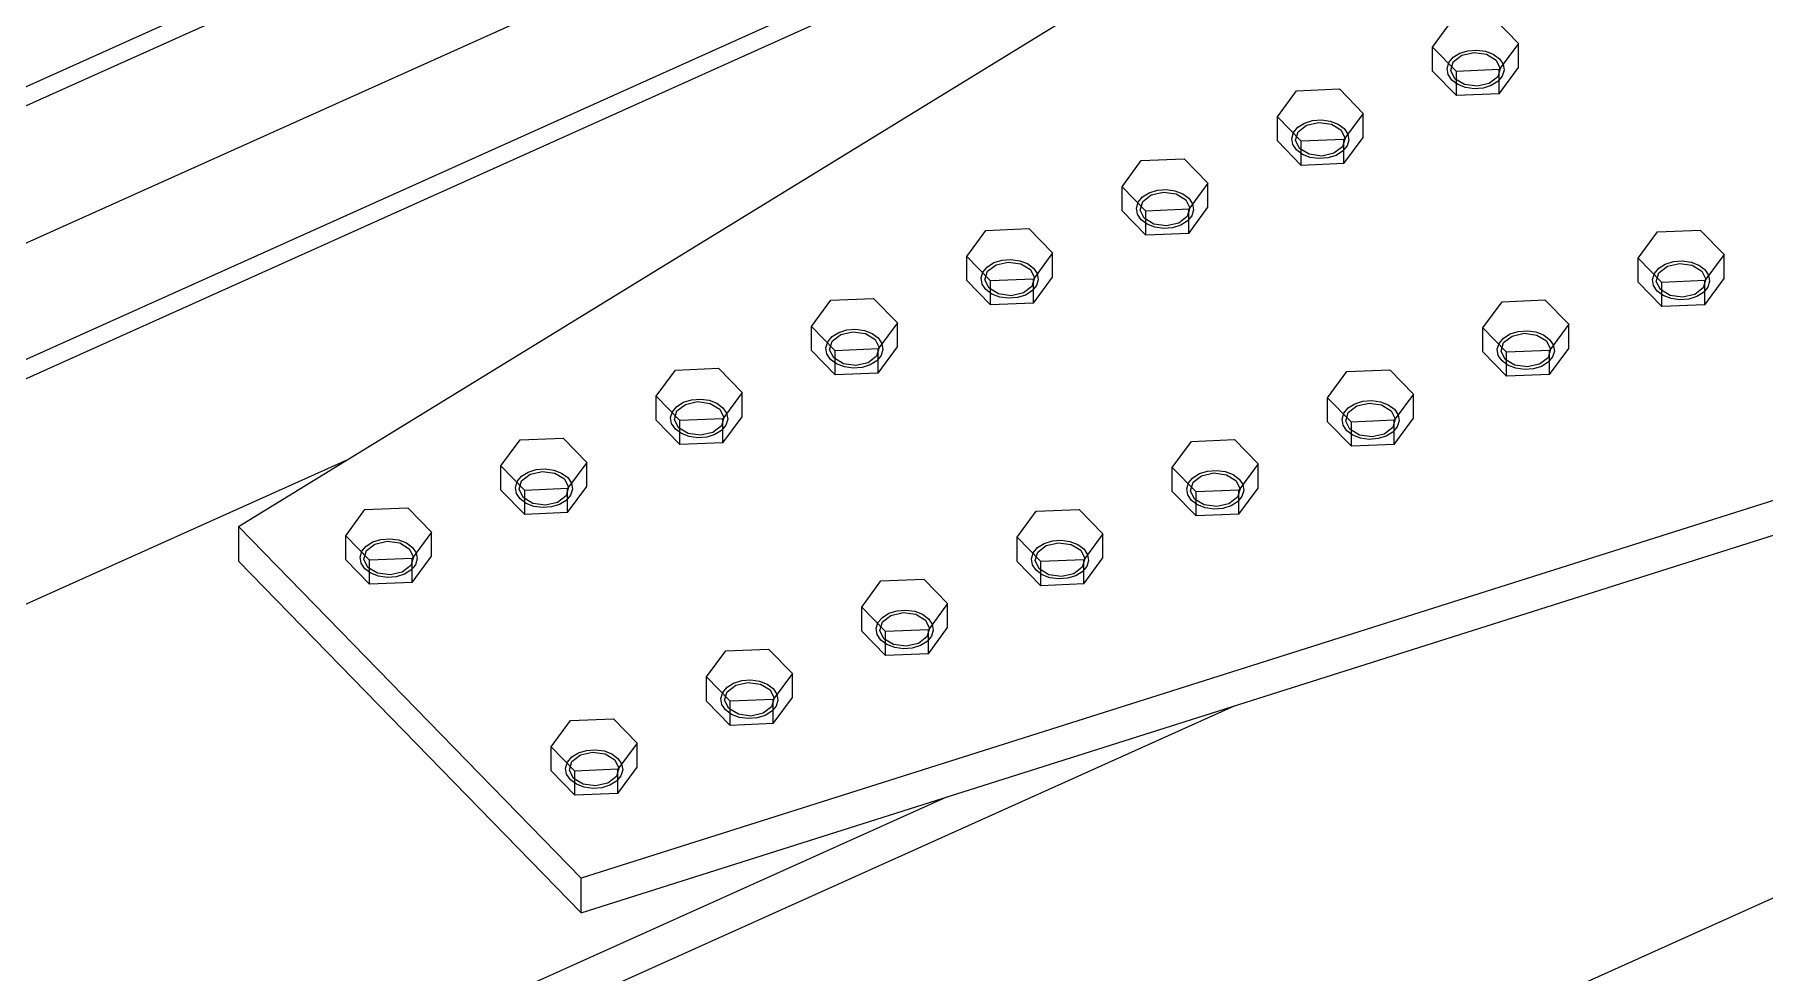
# Model space of a CAD drawing. Header units: millimetres. Extents: x 15962 to 71432, y 9666 to 72266.
# Drawn here: x 45428 to 46124, y 34149 to 34526 of the extents above; entities that cross this region are included whole.
import ezdxf

# ---------------------------------------------------------------- set-up
doc = ezdxf.new("R2010")
doc.units = ezdxf.units.MM
doc.header["$LTSCALE"] = 2

msp = doc.modelspace()

# ---------------------------------------------------------------- linework, layer by layer
at = {"color": 2, "linetype": 'Continuous'}
for p, q in [((44806.9341, 34228.104), (46178.4464, 34844.3085)), ((44806.9341, 34220.3936), (46178.4464, 34836.5981)), ((44775.1977, 34150.8702), (46092.2778, 34742.6189)), ((45509.8649, 34328.4198), (46178.4464, 34738.5952)), ((44806.9341, 34118.3228), (46121.3965, 34708.8954)), ((44806.9341, 34110.6124), (46106.7203, 34694.5912)), ((46586.195, 34483.9512), (45647.8491, 34186.9092)), ((45647.8491, 34172.9571), (46586.195, 34469.9991)), ((45020.3585, 34115.7021), (45553.7822, 34355.3632)), ((45647.8491, 34186.9092), (45509.8649, 34328.4198)), ((45509.8649, 34328.4198), (45509.8649, 34314.4677)), ((45509.8649, 34314.4677), (45647.8491, 34172.9571)), ((45427.6832, 34039.0812), (45911.227, 34256.3318)), ((45185.9396, 33945.8894), (45795.0447, 34219.5532)), ((46215.2324, 34218.0801), (45427.6832, 33864.2434)), ((45647.8491, 34172.9571), (45647.8491, 34186.9092))]:
    msp.add_line(p, q, dxfattribs=at)
at = {"color": 7, "linetype": 'Continuous'}
for p, q in [((45990.7675, 34521.3388), (45998.4959, 34531.8607)), ((46015.7841, 34532.5785), (46025.3439, 34522.7743)), ((46025.3439, 34522.7743), (46017.6156, 34512.2524)), ((46025.3439, 34513.0813), (46025.3439, 34522.7743)), ((45990.7675, 34511.6457), (45990.7675, 34521.3388)), ((46000.3274, 34511.5347), (45990.7675, 34521.3388)), ((45997.284, 34515.0973), (45999.0557, 34517.223)), ((45999.0557, 34517.223), (46001.7085, 34518.873)), ((45999.1064, 34515.3923), (46002.5364, 34518.0239)), ((46001.7085, 34518.873), (46004.9825, 34519.8858)), ((46002.5364, 34518.0239), (46007.4453, 34519.1389)), ((46004.9825, 34519.8858), (46008.5574, 34520.1623)), ((46007.4453, 34519.1389), (46012.5177, 34518.4383)), ((46008.5574, 34520.1623), (46012.0831, 34519.6754)), ((46012.0831, 34519.6754), (46015.2147, 34518.4727)), ((46012.5177, 34518.4383), (46016.3946, 34516.1101)), ((46015.2147, 34518.4727), (46017.6454, 34516.672)), ((46016.3946, 34516.1101), (46018.0371, 34512.7779)), ((46017.6454, 34516.672), (46019.1375, 34514.4496)), ((46000.3274, 34501.8416), (45990.7675, 34511.6457)), ((45996.5667, 34512.704), (45997.284, 34515.0973)), ((45996.974, 34510.2774), (45996.5667, 34512.704)), ((45998.4661, 34508.055), (45996.974, 34510.2774)), ((45998.0744, 34511.9491), (45999.1064, 34515.3923)), ((45999.7169, 34508.617), (45998.0744, 34511.9491)), ((46003.5938, 34506.2887), (45999.7169, 34508.617)), ((46017.6156, 34512.2524), (46000.3274, 34511.5347)), ((46000.3274, 34501.8416), (46000.3274, 34511.5347)), ((46017.0051, 34509.3347), (46013.5751, 34506.7031)), ((46018.0371, 34512.7779), (46017.0051, 34509.3347)), ((46018.8275, 34509.6297), (46017.0557, 34507.504)), ((46017.6156, 34502.5594), (46025.3439, 34513.0813)), ((46017.6156, 34502.5594), (46017.6156, 34512.2524)), ((46019.5448, 34512.023), (46018.8275, 34509.6297)), ((46019.1375, 34514.4496), (46019.5448, 34512.023)), ((45928.2261, 34493.2397), (45935.9545, 34503.7616)), ((45935.9545, 34503.7616), (45953.2427, 34504.4793)), ((45953.2427, 34504.4793), (45962.8025, 34494.6752)), ((46000.8968, 34506.2543), (45998.4661, 34508.055)), ((46017.6156, 34502.5594), (46000.3274, 34501.8416)), ((46004.0284, 34505.0516), (46000.8968, 34506.2543)), ((46008.6662, 34505.5882), (46003.5938, 34506.2887)), ((46007.5541, 34504.5647), (46004.0284, 34505.0516)), ((46011.129, 34504.8412), (46007.5541, 34504.5647)), ((46013.5751, 34506.7031), (46008.6662, 34505.5882)), ((46014.403, 34505.854), (46011.129, 34504.8412)), ((46017.0557, 34507.504), (46014.403, 34505.854)), ((45962.8025, 34494.6752), (45955.0741, 34484.1533)), ((45962.8025, 34484.9821), (45962.8025, 34494.6752)), ((45928.2261, 34483.5466), (45928.2261, 34493.2397)), ((45937.7859, 34483.4355), (45928.2261, 34493.2397)), ((45934.7426, 34486.9982), (45936.5143, 34489.1238)), ((45936.5143, 34489.1238), (45939.167, 34490.7739)), ((45936.565, 34487.2932), (45939.9949, 34489.9248)), ((45939.167, 34490.7739), (45942.4411, 34491.7867)), ((45939.9949, 34489.9248), (45944.9038, 34491.0397)), ((45942.4411, 34491.7867), (45946.0159, 34492.0631)), ((45944.9038, 34491.0397), (45949.9763, 34490.3392)), ((45946.0159, 34492.0631), (45949.5417, 34491.5762)), ((45949.5417, 34491.5762), (45952.6732, 34490.3736)), ((45949.9763, 34490.3392), (45953.8532, 34488.0109)), ((45952.6732, 34490.3736), (45955.104, 34488.5729)), ((45953.8532, 34488.0109), (45955.4956, 34484.6788)), ((45955.104, 34488.5729), (45956.596, 34486.3505)), ((45937.7859, 34473.7425), (45928.2261, 34483.5466)), ((45934.0252, 34484.6049), (45934.7426, 34486.9982)), ((45934.4325, 34482.1782), (45934.0252, 34484.6049)), ((45935.9246, 34479.9558), (45934.4325, 34482.1782)), ((45935.533, 34483.85), (45936.565, 34487.2932)), ((45937.1754, 34480.5178), (45935.533, 34483.85)), ((45955.0741, 34484.1533), (45937.7859, 34483.4355)), ((45937.7859, 34473.7425), (45937.7859, 34483.4355)), ((45954.4636, 34481.2356), (45951.0337, 34478.6039)), ((45955.4956, 34484.6788), (45954.4636, 34481.2356)), ((45956.286, 34481.5306), (45954.5143, 34479.4049)), ((45955.0741, 34474.4602), (45962.8025, 34484.9821)), ((45955.0741, 34474.4602), (45955.0741, 34484.1533)), ((45957.0034, 34483.9239), (45956.286, 34481.5306)), ((45956.596, 34486.3505), (45957.0034, 34483.9239)), ((45865.6847, 34465.1405), (45873.413, 34475.6624)), ((45873.413, 34475.6624), (45890.7012, 34476.3802)), ((45890.7012, 34476.3802), (45900.2611, 34466.576)), ((45938.3554, 34478.1552), (45935.9246, 34479.9558)), ((45941.0523, 34478.1895), (45937.1754, 34480.5178)), ((45955.0741, 34474.4602), (45937.7859, 34473.7425)), ((45941.4869, 34476.9525), (45938.3554, 34478.1552)), ((45946.1248, 34477.489), (45941.0523, 34478.1895)), ((45945.0127, 34476.4656), (45941.4869, 34476.9525)), ((45948.5875, 34476.7421), (45945.0127, 34476.4656)), ((45951.0337, 34478.6039), (45946.1248, 34477.489)), ((45951.8616, 34477.7549), (45948.5875, 34476.7421)), ((45954.5143, 34479.4049), (45951.8616, 34477.7549)), ((45865.6847, 34455.4475), (45865.6847, 34465.1405)), ((45875.2445, 34455.3364), (45865.6847, 34465.1405)), ((45872.2011, 34458.899), (45873.9729, 34461.0247)), ((45873.9729, 34461.0247), (45876.6256, 34462.6747)), ((45874.0235, 34459.194), (45877.4535, 34461.8256)), ((45876.6256, 34462.6747), (45879.8996, 34463.6875)), ((45877.4535, 34461.8256), (45882.3624, 34462.9406)), ((45879.8996, 34463.6875), (45883.4745, 34463.964)), ((45882.3624, 34462.9406), (45887.4348, 34462.24)), ((45883.4745, 34463.964), (45887.0002, 34463.4771)), ((45887.0002, 34463.4771), (45890.1318, 34462.2744)), ((45887.4348, 34462.24), (45891.3117, 34459.9118)), ((45890.1318, 34462.2744), (45892.5625, 34460.4738)), ((45891.3117, 34459.9118), (45892.9542, 34456.5796)), ((45900.2611, 34466.576), (45892.5327, 34456.0541)), ((45892.5625, 34460.4738), (45894.0546, 34458.2513)), ((45900.2611, 34456.883), (45900.2611, 34466.576)), ((45875.2445, 34445.6433), (45865.6847, 34455.4475)), ((45871.4838, 34456.5057), (45872.2011, 34458.899)), ((45871.8911, 34454.0791), (45871.4838, 34456.5057)), ((45873.3832, 34451.8567), (45871.8911, 34454.0791)), ((45872.9915, 34455.7508), (45874.0235, 34459.194)), ((45874.634, 34452.4187), (45872.9915, 34455.7508)), ((45892.5327, 34456.0541), (45875.2445, 34455.3364)), ((45875.2445, 34445.6433), (45875.2445, 34455.3364)), ((45891.9222, 34453.1364), (45888.4922, 34450.5048)), ((45892.9542, 34456.5796), (45891.9222, 34453.1364)), ((45893.7446, 34453.4314), (45891.9729, 34451.3057)), ((45892.5327, 34446.3611), (45900.2611, 34456.883)), ((45892.5327, 34446.3611), (45892.5327, 34456.0541)), ((45894.4619, 34455.8247), (45893.7446, 34453.4314)), ((45894.0546, 34458.2513), (45894.4619, 34455.8247)), ((45803.1432, 34437.0414), (45810.8716, 34447.5633)), ((45810.8716, 34447.5633), (45828.1598, 34448.281)), ((45828.1598, 34448.281), (45837.7196, 34438.4769)), ((45875.8139, 34450.056), (45873.3832, 34451.8567)), ((45878.5109, 34450.0904), (45874.634, 34452.4187)), ((45892.5327, 34446.3611), (45875.2445, 34445.6433)), ((45878.9455, 34448.8534), (45875.8139, 34450.056)), ((45883.5833, 34449.3899), (45878.5109, 34450.0904)), ((45882.4712, 34448.3664), (45878.9455, 34448.8534)), ((45886.0461, 34448.6429), (45882.4712, 34448.3664)), ((45888.4922, 34450.5048), (45883.5833, 34449.3899)), ((45889.3201, 34449.6557), (45886.0461, 34448.6429)), ((45891.9729, 34451.3057), (45889.3201, 34449.6557)), ((46073.5581, 34436.4325), (46081.2865, 34446.9544)), ((46081.2865, 34446.9544), (46098.5747, 34447.6721)), ((46098.5747, 34447.6721), (46108.1345, 34437.868)), ((45803.1432, 34427.3483), (45803.1432, 34437.0414)), ((45812.703, 34427.2372), (45803.1432, 34437.0414)), ((45809.6597, 34430.7999), (45811.4314, 34432.9256)), ((45811.4314, 34432.9256), (45814.0841, 34434.5756)), ((45811.4821, 34431.0949), (45814.9121, 34433.7265)), ((45814.0841, 34434.5756), (45817.3582, 34435.5884)), ((45814.9121, 34433.7265), (45819.8209, 34434.8414)), ((45817.3582, 34435.5884), (45820.933, 34435.8649)), ((45819.8209, 34434.8414), (45824.8934, 34434.1409)), ((45820.933, 34435.8649), (45824.4588, 34435.3779)), ((45824.4588, 34435.3779), (45827.5903, 34434.1753)), ((45824.8934, 34434.1409), (45828.7703, 34431.8126)), ((45827.5903, 34434.1753), (45830.0211, 34432.3746)), ((45837.7196, 34438.4769), (45829.9912, 34427.955)), ((45830.0211, 34432.3746), (45831.5132, 34430.1522)), ((45837.7196, 34428.7838), (45837.7196, 34438.4769)), ((46073.5581, 34426.7394), (46073.5581, 34436.4325)), ((46083.1179, 34426.6283), (46073.5581, 34436.4325)), ((46080.0745, 34430.1909), (46081.8463, 34432.3166)), ((46081.8463, 34432.3166), (46084.499, 34433.9666)), ((46081.8969, 34430.4859), (46085.3269, 34433.1176)), ((46084.499, 34433.9666), (46087.773, 34434.9795)), ((46085.3269, 34433.1176), (46090.2358, 34434.2325)), ((46087.773, 34434.9795), (46091.3479, 34435.2559)), ((46090.2358, 34434.2325), (46095.3083, 34433.532)), ((46091.3479, 34435.2559), (46094.8737, 34434.769)), ((46094.8737, 34434.769), (46098.0052, 34433.5664)), ((46095.3083, 34433.532), (46099.1851, 34431.2037)), ((46098.0052, 34433.5664), (46100.436, 34431.7657)), ((46108.1345, 34437.868), (46100.4061, 34427.3461)), ((46108.1345, 34428.1749), (46108.1345, 34437.868)), ((45812.703, 34417.5442), (45803.1432, 34427.3483)), ((45808.9424, 34428.4066), (45809.6597, 34430.7999)), ((45809.3497, 34425.98), (45808.9424, 34428.4066)), ((45810.8417, 34423.7575), (45809.3497, 34425.98)), ((45810.4501, 34427.6517), (45811.4821, 34431.0949)), ((45812.0926, 34424.3195), (45810.4501, 34427.6517)), ((45829.9912, 34427.955), (45812.703, 34427.2372)), ((45812.703, 34417.5442), (45812.703, 34427.2372)), ((45829.3808, 34425.0373), (45825.9508, 34422.4057)), ((45828.7703, 34431.8126), (45830.4128, 34428.4805)), ((45830.4128, 34428.4805), (45829.3808, 34425.0373)), ((45831.2032, 34425.3323), (45829.4314, 34423.2066)), ((45829.9912, 34418.2619), (45837.7196, 34428.7838)), ((45829.9912, 34418.2619), (45829.9912, 34427.955)), ((45831.9205, 34427.7256), (45831.2032, 34425.3323)), ((45831.5132, 34430.1522), (45831.9205, 34427.7256)), ((46083.1179, 34416.9353), (46073.5581, 34426.7394)), ((46079.3572, 34427.7977), (46080.0745, 34430.1909)), ((46079.7645, 34425.371), (46079.3572, 34427.7977)), ((46081.2566, 34423.1486), (46079.7645, 34425.371)), ((46080.8649, 34427.0428), (46081.8969, 34430.4859)), ((46082.5074, 34423.7106), (46080.8649, 34427.0428)), ((46100.4061, 34427.3461), (46083.1179, 34426.6283)), ((46083.1179, 34416.9353), (46083.1179, 34426.6283)), ((46099.1851, 34431.2037), (46100.8276, 34427.8716)), ((46100.8276, 34427.8716), (46099.7956, 34424.4284)), ((46100.4061, 34417.653), (46108.1345, 34428.1749)), ((46100.4061, 34417.653), (46100.4061, 34427.3461)), ((46100.436, 34431.7657), (46101.928, 34429.5433)), ((46102.3353, 34427.1167), (46101.618, 34424.7234)), ((46101.928, 34429.5433), (46102.3353, 34427.1167)), ((45740.6018, 34408.9422), (45748.3302, 34419.4641)), ((45748.3302, 34419.4641), (45765.6184, 34420.1819)), ((45765.6184, 34420.1819), (45775.1782, 34410.3778)), ((45813.2725, 34421.9569), (45810.8417, 34423.7575)), ((45815.9694, 34421.9913), (45812.0926, 34424.3195)), ((45829.9912, 34418.2619), (45812.703, 34417.5442)), ((45816.404, 34420.7542), (45813.2725, 34421.9569)), ((45821.0419, 34421.2907), (45815.9694, 34421.9913)), ((45819.9298, 34420.2673), (45816.404, 34420.7542)), ((45823.5047, 34420.5438), (45819.9298, 34420.2673)), ((45825.9508, 34422.4057), (45821.0419, 34421.2907)), ((45826.7787, 34421.5566), (45823.5047, 34420.5438)), ((45829.4314, 34423.2066), (45826.7787, 34421.5566)), ((46011.0166, 34408.3333), (46018.745, 34418.8552)), ((46018.745, 34418.8552), (46036.0332, 34419.573)), ((46036.0332, 34419.573), (46045.593, 34409.7688)), ((46083.6874, 34421.348), (46081.2566, 34423.1486)), ((46086.3843, 34421.3823), (46082.5074, 34423.7106)), ((46086.8189, 34420.1453), (46083.6874, 34421.348)), ((46091.4568, 34420.6818), (46086.3843, 34421.3823)), ((46090.3447, 34419.6584), (46086.8189, 34420.1453)), ((46093.9195, 34419.9349), (46090.3447, 34419.6584)), ((46096.3656, 34421.7967), (46091.4568, 34420.6818)), ((46097.1936, 34420.9477), (46093.9195, 34419.9349)), ((46099.7956, 34424.4284), (46096.3656, 34421.7967)), ((46099.8463, 34422.5977), (46097.1936, 34420.9477)), ((46101.618, 34424.7234), (46099.8463, 34422.5977)), ((46100.4061, 34417.653), (46083.1179, 34416.9353)), ((45740.6018, 34399.2492), (45740.6018, 34408.9422)), ((45750.1616, 34399.1381), (45740.6018, 34408.9422)), ((45747.1183, 34402.7007), (45748.89, 34404.8264)), ((45748.89, 34404.8264), (45751.5427, 34406.4764)), ((45748.9406, 34402.9957), (45752.3706, 34405.6274)), ((45751.5427, 34406.4764), (45754.8167, 34407.4892)), ((45752.3706, 34405.6274), (45757.2795, 34406.7423)), ((45754.8167, 34407.4892), (45758.3916, 34407.7657)), ((45757.2795, 34406.7423), (45762.352, 34406.0418)), ((45758.3916, 34407.7657), (45761.9174, 34407.2788)), ((45761.9174, 34407.2788), (45765.0489, 34406.0761)), ((45762.352, 34406.0418), (45766.2288, 34403.7135)), ((45765.0489, 34406.0761), (45767.4797, 34404.2755)), ((45775.1782, 34410.3778), (45767.4498, 34399.8559)), ((45767.4797, 34404.2755), (45768.9717, 34402.0531)), ((45775.1782, 34400.6847), (45775.1782, 34410.3778)), ((46011.0166, 34398.6403), (46011.0166, 34408.3333)), ((46020.5765, 34398.5292), (46011.0166, 34408.3333)), ((46017.5331, 34402.0918), (46019.3048, 34404.2175)), ((46019.3048, 34404.2175), (46021.9576, 34405.8675)), ((46019.3555, 34402.3868), (46022.7855, 34405.0184)), ((46021.9576, 34405.8675), (46025.2316, 34406.8803)), ((46022.7855, 34405.0184), (46027.6944, 34406.1334)), ((46025.2316, 34406.8803), (46028.8065, 34407.1568)), ((46027.6944, 34406.1334), (46032.7668, 34405.4328)), ((46028.8065, 34407.1568), (46032.3322, 34406.6699)), ((46032.3322, 34406.6699), (46035.4638, 34405.4672)), ((46032.7668, 34405.4328), (46036.6437, 34403.1046)), ((46035.4638, 34405.4672), (46037.8945, 34403.6665)), ((46045.593, 34409.7688), (46037.8647, 34399.2469)), ((46045.593, 34400.0758), (46045.593, 34409.7688)), ((45750.1616, 34389.445), (45740.6018, 34399.2492)), ((45746.4009, 34400.3074), (45747.1183, 34402.7007)), ((45746.8082, 34397.8808), (45746.4009, 34400.3074)), ((45748.3003, 34395.6584), (45746.8082, 34397.8808)), ((45747.9086, 34399.5525), (45748.9406, 34402.9957)), ((45749.5511, 34396.2204), (45747.9086, 34399.5525)), ((45767.4498, 34399.8559), (45750.1616, 34399.1381)), ((45750.1616, 34389.445), (45750.1616, 34399.1381)), ((45766.2288, 34403.7135), (45767.8713, 34400.3813)), ((45767.8713, 34400.3813), (45766.8393, 34396.9381)), ((45768.6617, 34397.2332), (45766.89, 34395.1075)), ((45767.4498, 34390.1628), (45775.1782, 34400.6847)), ((45767.4498, 34390.1628), (45767.4498, 34399.8559)), ((45769.379, 34399.6264), (45768.6617, 34397.2332)), ((45768.9717, 34402.0531), (45769.379, 34399.6264)), ((46020.5765, 34388.8361), (46011.0166, 34398.6403)), ((46016.8158, 34399.6985), (46017.5331, 34402.0918)), ((46017.2231, 34397.2719), (46016.8158, 34399.6985)), ((46018.7152, 34395.0495), (46017.2231, 34397.2719)), ((46018.3235, 34398.9436), (46019.3555, 34402.3868)), ((46019.966, 34395.6115), (46018.3235, 34398.9436)), ((46037.8647, 34399.2469), (46020.5765, 34398.5292)), ((46020.5765, 34388.8361), (46020.5765, 34398.5292)), ((46036.6437, 34403.1046), (46038.2862, 34399.7724)), ((46038.2862, 34399.7724), (46037.2542, 34396.3292)), ((46037.8647, 34389.5539), (46045.593, 34400.0758)), ((46037.8647, 34389.5539), (46037.8647, 34399.2469)), ((46037.8945, 34403.6665), (46039.3866, 34401.4441)), ((46039.7939, 34399.0175), (46039.0766, 34396.6242)), ((46039.3866, 34401.4441), (46039.7939, 34399.0175)), ((45678.0603, 34380.8431), (45685.7887, 34391.365)), ((45685.7887, 34391.365), (45703.0769, 34392.0828)), ((45703.0769, 34392.0828), (45712.6367, 34382.2786)), ((45750.7311, 34393.8577), (45748.3003, 34395.6584)), ((45753.428, 34393.8921), (45749.5511, 34396.2204)), ((45753.8626, 34392.6551), (45750.7311, 34393.8577)), ((45758.5005, 34393.1916), (45753.428, 34393.8921)), ((45757.3884, 34392.1682), (45753.8626, 34392.6551)), ((45760.9632, 34392.4446), (45757.3884, 34392.1682)), ((45763.4094, 34394.3065), (45758.5005, 34393.1916)), ((45764.2373, 34393.4575), (45760.9632, 34392.4446)), ((45766.8393, 34396.9381), (45763.4094, 34394.3065)), ((45766.89, 34395.1075), (45764.2373, 34393.4575)), ((45948.4752, 34380.2342), (45956.2036, 34390.7561)), ((45956.2036, 34390.7561), (45973.4918, 34391.4738)), ((45973.4918, 34391.4738), (45983.0516, 34381.6697)), ((46021.1459, 34393.2488), (46018.7152, 34395.0495)), ((46023.8429, 34393.2832), (46019.966, 34395.6115)), ((46024.2775, 34392.0462), (46021.1459, 34393.2488)), ((46028.9153, 34392.5827), (46023.8429, 34393.2832)), ((46027.8032, 34391.5592), (46024.2775, 34392.0462)), ((46031.3781, 34391.8357), (46027.8032, 34391.5592)), ((46033.8242, 34393.6976), (46028.9153, 34392.5827)), ((46034.6521, 34392.8485), (46031.3781, 34391.8357)), ((46037.2542, 34396.3292), (46033.8242, 34393.6976)), ((46037.3048, 34394.4985), (46034.6521, 34392.8485)), ((46039.0766, 34396.6242), (46037.3048, 34394.4985)), ((45767.4498, 34390.1628), (45750.1616, 34389.445)), ((46037.8647, 34389.5539), (46020.5765, 34388.8361)), ((45678.0603, 34371.15), (45678.0603, 34380.8431)), ((45687.6202, 34371.039), (45678.0603, 34380.8431)), ((45684.5768, 34374.6016), (45686.3486, 34376.7273)), ((45686.3486, 34376.7273), (45689.0013, 34378.3773)), ((45686.3992, 34374.8966), (45689.8292, 34377.5282)), ((45689.0013, 34378.3773), (45692.2753, 34379.3901)), ((45689.8292, 34377.5282), (45694.7381, 34378.6431)), ((45692.2753, 34379.3901), (45695.8502, 34379.6666)), ((45694.7381, 34378.6431), (45699.8105, 34377.9426)), ((45695.8502, 34379.6666), (45699.3759, 34379.1797)), ((45699.3759, 34379.1797), (45702.5075, 34377.977)), ((45699.8105, 34377.9426), (45703.6874, 34375.6144)), ((45702.5075, 34377.977), (45704.9382, 34376.1763)), ((45712.6367, 34382.2786), (45704.9084, 34371.7567)), ((45712.6367, 34372.5856), (45712.6367, 34382.2786)), ((45948.4752, 34370.5411), (45948.4752, 34380.2342)), ((45958.035, 34370.43), (45948.4752, 34380.2342)), ((45956.7634, 34376.1184), (45959.4161, 34377.7684)), ((45956.8141, 34374.2877), (45960.244, 34376.9193)), ((45959.4161, 34377.7684), (45962.6902, 34378.7812)), ((45960.244, 34376.9193), (45965.1529, 34378.0342)), ((45962.6902, 34378.7812), (45966.265, 34379.0577)), ((45965.1529, 34378.0342), (45970.2254, 34377.3337)), ((45966.265, 34379.0577), (45969.7908, 34378.5707)), ((45969.7908, 34378.5707), (45972.9223, 34377.3681)), ((45970.2254, 34377.3337), (45974.1023, 34375.0054)), ((45972.9223, 34377.3681), (45975.3531, 34375.5674)), ((45983.0516, 34381.6697), (45975.3232, 34371.1478)), ((45983.0516, 34371.9766), (45983.0516, 34381.6697)), ((45687.6202, 34361.3459), (45678.0603, 34371.15)), ((45683.8595, 34372.2083), (45684.5768, 34374.6016)), ((45684.2668, 34369.7817), (45683.8595, 34372.2083)), ((45685.7589, 34367.5593), (45684.2668, 34369.7817)), ((45685.3672, 34371.4534), (45686.3992, 34374.8966)), ((45687.0097, 34368.1212), (45685.3672, 34371.4534)), ((45704.9084, 34371.7567), (45687.6202, 34371.039)), ((45687.6202, 34361.3459), (45687.6202, 34371.039)), ((45703.6874, 34375.6144), (45705.3299, 34372.2822)), ((45705.3299, 34372.2822), (45704.2979, 34368.839)), ((45704.9084, 34362.0637), (45712.6367, 34372.5856)), ((45704.9084, 34362.0637), (45704.9084, 34371.7567)), ((45704.9382, 34376.1763), (45706.4303, 34373.9539)), ((45706.8376, 34371.5273), (45706.1203, 34369.134)), ((45706.4303, 34373.9539), (45706.8376, 34371.5273)), ((45958.035, 34360.737), (45948.4752, 34370.5411)), ((45954.2743, 34371.5994), (45954.9917, 34373.9927)), ((45954.6817, 34369.1728), (45954.2743, 34371.5994)), ((45954.9917, 34373.9927), (45956.7634, 34376.1184)), ((45955.7821, 34370.8445), (45956.8141, 34374.2877)), ((45957.4245, 34367.5123), (45955.7821, 34370.8445)), ((45975.3232, 34371.1478), (45958.035, 34370.43)), ((45958.035, 34360.737), (45958.035, 34370.43)), ((45974.1023, 34375.0054), (45975.7447, 34371.6733)), ((45975.7447, 34371.6733), (45974.7127, 34368.2301)), ((45975.3232, 34361.4547), (45983.0516, 34371.9766)), ((45975.3232, 34361.4547), (45975.3232, 34371.1478)), ((45975.3531, 34375.5674), (45976.8452, 34373.345)), ((45977.2525, 34370.9184), (45976.5351, 34368.5251)), ((45976.8452, 34373.345), (45977.2525, 34370.9184)), ((45615.5189, 34352.744), (45623.2473, 34363.2659)), ((45623.2473, 34363.2659), (45640.5355, 34363.9836)), ((45640.5355, 34363.9836), (45650.0953, 34354.1795)), ((45688.1896, 34365.7586), (45685.7589, 34367.5593)), ((45690.8866, 34365.793), (45687.0097, 34368.1212)), ((45691.3212, 34364.5559), (45688.1896, 34365.7586)), ((45695.959, 34365.0925), (45690.8866, 34365.793)), ((45694.8469, 34364.069), (45691.3212, 34364.5559)), ((45698.4218, 34364.3455), (45694.8469, 34364.069)), ((45700.8679, 34366.2074), (45695.959, 34365.0925)), ((45701.6958, 34365.3583), (45698.4218, 34364.3455)), ((45704.2979, 34368.839), (45700.8679, 34366.2074)), ((45704.3485, 34367.0083), (45701.6958, 34365.3583)), ((45706.1203, 34369.134), (45704.3485, 34367.0083)), ((45885.9338, 34352.135), (45893.6621, 34362.6569)), ((45893.6621, 34362.6569), (45910.9503, 34363.3747)), ((45910.9503, 34363.3747), (45920.5102, 34353.5705)), ((45956.1737, 34366.9503), (45954.6817, 34369.1728)), ((45958.6045, 34365.1497), (45956.1737, 34366.9503)), ((45961.3014, 34365.1841), (45957.4245, 34367.5123)), ((45961.736, 34363.947), (45958.6045, 34365.1497)), ((45966.3739, 34364.4835), (45961.3014, 34365.1841)), ((45965.2618, 34363.4601), (45961.736, 34363.947)), ((45968.8366, 34363.7366), (45965.2618, 34363.4601)), ((45971.2828, 34365.5984), (45966.3739, 34364.4835)), ((45972.1107, 34364.7494), (45968.8366, 34363.7366)), ((45974.7127, 34368.2301), (45971.2828, 34365.5984)), ((45974.7634, 34366.3994), (45972.1107, 34364.7494)), ((45976.5351, 34368.5251), (45974.7634, 34366.3994)), ((45704.9084, 34362.0637), (45687.6202, 34361.3459)), ((45975.3232, 34361.4547), (45958.035, 34360.737)), ((45615.5189, 34343.0509), (45615.5189, 34352.744)), ((45625.0787, 34342.9398), (45615.5189, 34352.744)), ((45622.0354, 34346.5025), (45623.8071, 34348.6281)), ((45623.8071, 34348.6281), (45626.4598, 34350.2781)), ((45623.8578, 34346.7975), (45627.2877, 34349.4291)), ((45626.4598, 34350.2781), (45629.7339, 34351.291)), ((45627.2877, 34349.4291), (45632.1966, 34350.544)), ((45629.7339, 34351.291), (45633.3087, 34351.5674)), ((45632.1966, 34350.544), (45637.2691, 34349.8435)), ((45633.3087, 34351.5674), (45636.8345, 34351.0805)), ((45636.8345, 34351.0805), (45639.966, 34349.8779)), ((45637.2691, 34349.8435), (45641.146, 34347.5152)), ((45639.966, 34349.8779), (45642.3968, 34348.0772)), ((45650.0953, 34354.1795), (45642.3669, 34343.6576)), ((45650.0953, 34344.4864), (45650.0953, 34354.1795)), ((45885.9338, 34342.442), (45885.9338, 34352.135)), ((45895.4936, 34342.3309), (45885.9338, 34352.135)), ((45894.222, 34348.0192), (45896.8747, 34349.6692)), ((45894.2726, 34346.1885), (45897.7026, 34348.8202)), ((45896.8747, 34349.6692), (45900.1487, 34350.682)), ((45897.7026, 34348.8202), (45902.6115, 34349.9351)), ((45900.1487, 34350.682), (45903.7236, 34350.9585)), ((45902.6115, 34349.9351), (45907.6839, 34349.2346)), ((45903.7236, 34350.9585), (45907.2493, 34350.4716)), ((45907.2493, 34350.4716), (45910.3809, 34349.2689)), ((45907.6839, 34349.2346), (45911.5608, 34346.9063)), ((45910.3809, 34349.2689), (45912.8116, 34347.4683)), ((45920.5102, 34353.5705), (45912.7818, 34343.0486)), ((45920.5102, 34343.8775), (45920.5102, 34353.5705)), ((45625.0787, 34333.2468), (45615.5189, 34343.0509)), ((45621.318, 34344.1092), (45622.0354, 34346.5025)), ((45621.7254, 34341.6825), (45621.318, 34344.1092)), ((45623.2174, 34339.4601), (45621.7254, 34341.6825)), ((45622.8258, 34343.3543), (45623.8578, 34346.7975)), ((45624.4682, 34340.0221), (45622.8258, 34343.3543)), ((45642.3669, 34343.6576), (45625.0787, 34342.9398)), ((45625.0787, 34333.2468), (45625.0787, 34342.9398)), ((45641.146, 34347.5152), (45642.7885, 34344.1831)), ((45642.7885, 34344.1831), (45641.7564, 34340.7399)), ((45642.3669, 34333.9645), (45650.0953, 34344.4864)), ((45642.3669, 34333.9645), (45642.3669, 34343.6576)), ((45642.3968, 34348.0772), (45643.8889, 34345.8548)), ((45644.2962, 34343.4282), (45643.5788, 34341.0349)), ((45643.8889, 34345.8548), (45644.2962, 34343.4282)), ((45895.4936, 34332.6378), (45885.9338, 34342.442)), ((45891.7329, 34343.5002), (45892.4502, 34345.8935)), ((45892.1402, 34341.0736), (45891.7329, 34343.5002)), ((45892.4502, 34345.8935), (45894.222, 34348.0192)), ((45893.2406, 34342.7453), (45894.2726, 34346.1885)), ((45894.8831, 34339.4132), (45893.2406, 34342.7453)), ((45912.7818, 34343.0486), (45895.4936, 34342.3309)), ((45895.4936, 34332.6378), (45895.4936, 34342.3309)), ((45911.5608, 34346.9063), (45913.2033, 34343.5741)), ((45913.2033, 34343.5741), (45912.1713, 34340.1309)), ((45912.7818, 34333.3556), (45920.5102, 34343.8775)), ((45912.7818, 34333.3556), (45912.7818, 34343.0486)), ((45912.8116, 34347.4683), (45914.3037, 34345.2458)), ((45914.711, 34342.8192), (45913.9937, 34340.4259)), ((45914.3037, 34345.2458), (45914.711, 34342.8192)), ((45552.9775, 34324.6448), (45560.7058, 34335.1667)), ((45560.7058, 34335.1667), (45577.994, 34335.8845)), ((45577.994, 34335.8845), (45587.5539, 34326.0803)), ((45625.6482, 34337.6595), (45623.2174, 34339.4601)), ((45628.3451, 34337.6938), (45624.4682, 34340.0221)), ((45628.7797, 34336.4568), (45625.6482, 34337.6595)), ((45633.4176, 34336.9933), (45628.3451, 34337.6938)), ((45632.3055, 34335.9699), (45628.7797, 34336.4568)), ((45635.8803, 34336.2464), (45632.3055, 34335.9699)), ((45638.3265, 34338.1082), (45633.4176, 34336.9933)), ((45639.1544, 34337.2592), (45635.8803, 34336.2464)), ((45641.7564, 34340.7399), (45638.3265, 34338.1082)), ((45641.8071, 34338.9092), (45639.1544, 34337.2592)), ((45643.5788, 34341.0349), (45641.8071, 34338.9092)), ((45823.3923, 34324.0359), (45831.1207, 34334.5578)), ((45831.1207, 34334.5578), (45848.4089, 34335.2755)), ((45848.4089, 34335.2755), (45857.9687, 34325.4714)), ((45893.6323, 34338.8512), (45892.1402, 34341.0736)), ((45896.063, 34337.0505), (45893.6323, 34338.8512)), ((45898.76, 34337.0849), (45894.8831, 34339.4132)), ((45899.1946, 34335.8479), (45896.063, 34337.0505)), ((45903.8324, 34336.3844), (45898.76, 34337.0849)), ((45902.7203, 34335.361), (45899.1946, 34335.8479)), ((45906.2952, 34335.6374), (45902.7203, 34335.361)), ((45908.7413, 34337.4993), (45903.8324, 34336.3844)), ((45909.5692, 34336.6502), (45906.2952, 34335.6374)), ((45912.1713, 34340.1309), (45908.7413, 34337.4993)), ((45912.222, 34338.3003), (45909.5692, 34336.6502)), ((45913.9937, 34340.4259), (45912.222, 34338.3003)), ((45642.3669, 34333.9645), (45625.0787, 34333.2468)), ((45912.7818, 34333.3556), (45895.4936, 34332.6378)), ((45552.9775, 34314.9518), (45552.9775, 34324.6448)), ((45562.5373, 34314.8407), (45552.9775, 34324.6448)), ((45559.4939, 34318.4033), (45561.2657, 34320.529)), ((45561.2657, 34320.529), (45563.9184, 34322.179)), ((45561.3163, 34318.6983), (45564.7463, 34321.3299)), ((45563.9184, 34322.179), (45567.1924, 34323.1918)), ((45564.7463, 34321.3299), (45569.6552, 34322.4449)), ((45567.1924, 34323.1918), (45570.7673, 34323.4683)), ((45569.6552, 34322.4449), (45574.7276, 34321.7443)), ((45570.7673, 34323.4683), (45574.2931, 34322.9814)), ((45574.2931, 34322.9814), (45577.4246, 34321.7787)), ((45574.7276, 34321.7443), (45578.6045, 34319.4161)), ((45577.4246, 34321.7787), (45579.8554, 34319.9781)), ((45587.5539, 34326.0803), (45579.8255, 34315.5584)), ((45587.5539, 34316.3873), (45587.5539, 34326.0803)), ((45823.3923, 34314.3428), (45823.3923, 34324.0359)), ((45832.9521, 34314.2317), (45823.3923, 34324.0359)), ((45831.6805, 34319.9201), (45834.3332, 34321.5701)), ((45831.7312, 34318.0894), (45835.1612, 34320.721)), ((45834.3332, 34321.5701), (45837.6073, 34322.5829)), ((45835.1612, 34320.721), (45840.07, 34321.8359)), ((45837.6073, 34322.5829), (45841.1821, 34322.8594)), ((45840.07, 34321.8359), (45845.1425, 34321.1354)), ((45841.1821, 34322.8594), (45844.7079, 34322.3724)), ((45844.7079, 34322.3724), (45847.8394, 34321.1698)), ((45845.1425, 34321.1354), (45849.0194, 34318.8071)), ((45847.8394, 34321.1698), (45850.2702, 34319.3691)), ((45857.9687, 34325.4714), (45850.2404, 34314.9495)), ((45857.9687, 34315.7783), (45857.9687, 34325.4714)), ((45562.5373, 34305.1476), (45552.9775, 34314.9518)), ((45558.7766, 34316.01), (45559.4939, 34318.4033)), ((45559.1839, 34313.5834), (45558.7766, 34316.01)), ((45560.676, 34311.361), (45559.1839, 34313.5834)), ((45560.2843, 34315.2551), (45561.3163, 34318.6983)), ((45561.9268, 34311.923), (45560.2843, 34315.2551)), ((45579.8255, 34315.5584), (45562.5373, 34314.8407)), ((45562.5373, 34305.1476), (45562.5373, 34314.8407)), ((45578.6045, 34319.4161), (45580.247, 34316.0839)), ((45580.247, 34316.0839), (45579.215, 34312.6407)), ((45579.8255, 34305.8654), (45587.5539, 34316.3873)), ((45579.8255, 34305.8654), (45579.8255, 34315.5584)), ((45579.8554, 34319.9781), (45581.3474, 34317.7556)), ((45581.7547, 34315.329), (45581.0374, 34312.9357)), ((45581.3474, 34317.7556), (45581.7547, 34315.329)), ((45832.9521, 34304.5387), (45823.3923, 34314.3428)), ((45829.1915, 34315.4011), (45829.9088, 34317.7944)), ((45829.5988, 34312.9745), (45829.1915, 34315.4011)), ((45829.9088, 34317.7944), (45831.6805, 34319.9201)), ((45830.6992, 34314.6462), (45831.7312, 34318.0894)), ((45832.3417, 34311.314), (45830.6992, 34314.6462)), ((45850.2404, 34314.9495), (45832.9521, 34314.2317)), ((45832.9521, 34304.5387), (45832.9521, 34314.2317)), ((45849.0194, 34318.8071), (45850.6619, 34315.475)), ((45850.6619, 34315.475), (45849.6299, 34312.0318)), ((45850.2404, 34305.2564), (45857.9687, 34315.7783)), ((45850.2404, 34305.2564), (45850.2404, 34314.9495)), ((45850.2702, 34319.3691), (45851.7623, 34317.1467)), ((45852.1696, 34314.7201), (45851.4523, 34312.3268)), ((45851.7623, 34317.1467), (45852.1696, 34314.7201)), ((45563.1067, 34309.5603), (45560.676, 34311.361)), ((45565.8037, 34309.5947), (45561.9268, 34311.923)), ((45566.2383, 34308.3577), (45563.1067, 34309.5603)), ((45570.8762, 34308.8942), (45565.8037, 34309.5947)), ((45569.764, 34307.8707), (45566.2383, 34308.3577)), ((45573.3389, 34308.1472), (45569.764, 34307.8707)), ((45575.785, 34310.0091), (45570.8762, 34308.8942)), ((45576.6129, 34309.16), (45573.3389, 34308.1472)), ((45579.215, 34312.6407), (45575.785, 34310.0091)), ((45579.2657, 34310.81), (45576.6129, 34309.16)), ((45581.0374, 34312.9357), (45579.2657, 34310.81)), ((45768.5793, 34306.4586), (45785.8675, 34307.1764)), ((45785.8675, 34307.1764), (45795.4273, 34297.3723)), ((45831.0908, 34310.7521), (45829.5988, 34312.9745)), ((45833.5216, 34308.9514), (45831.0908, 34310.7521)), ((45836.2185, 34308.9858), (45832.3417, 34311.314)), ((45836.6531, 34307.7487), (45833.5216, 34308.9514)), ((45841.291, 34308.2852), (45836.2185, 34308.9858)), ((45840.1789, 34307.2618), (45836.6531, 34307.7487)), ((45843.7538, 34307.5383), (45840.1789, 34307.2618)), ((45846.1999, 34309.4002), (45841.291, 34308.2852)), ((45847.0278, 34308.5511), (45843.7538, 34307.5383)), ((45849.6299, 34312.0318), (45846.1999, 34309.4002)), ((45849.6805, 34310.2011), (45847.0278, 34308.5511)), ((45851.4523, 34312.3268), (45849.6805, 34310.2011)), ((45579.8255, 34305.8654), (45562.5373, 34305.1476)), ((45760.8509, 34295.9367), (45768.5793, 34306.4586)), ((45850.2404, 34305.2564), (45832.9521, 34304.5387)), ((45760.8509, 34286.2437), (45760.8509, 34295.9367)), ((45770.4107, 34286.1326), (45760.8509, 34295.9367)), ((45769.1391, 34291.8209), (45771.7918, 34293.4709)), ((45771.7918, 34293.4709), (45775.0658, 34294.4838)), ((45772.6197, 34292.6219), (45777.5286, 34293.7368)), ((45775.0658, 34294.4838), (45778.6407, 34294.7602)), ((45777.5286, 34293.7368), (45782.6011, 34293.0363)), ((45778.6407, 34294.7602), (45782.1665, 34294.2733)), ((45782.1665, 34294.2733), (45785.298, 34293.0707)), ((45782.6011, 34293.0363), (45786.4779, 34290.708)), ((45785.298, 34293.0707), (45787.7288, 34291.27)), ((45795.4273, 34297.3723), (45787.6989, 34286.8504)), ((45795.4273, 34287.6792), (45795.4273, 34297.3723)), ((45770.4107, 34276.4396), (45760.8509, 34286.2437)), ((45766.65, 34287.302), (45767.3674, 34289.6952)), ((45767.0573, 34284.8753), (45766.65, 34287.302)), ((45767.3674, 34289.6952), (45769.1391, 34291.8209)), ((45768.1577, 34286.5471), (45769.1897, 34289.9902)), ((45769.8002, 34283.2149), (45768.1577, 34286.5471)), ((45769.1897, 34289.9902), (45772.6197, 34292.6219)), ((45787.6989, 34286.8504), (45770.4107, 34286.1326)), ((45770.4107, 34276.4396), (45770.4107, 34286.1326)), ((45786.4779, 34290.708), (45788.1204, 34287.3758)), ((45788.1204, 34287.3758), (45787.0884, 34283.9327)), ((45787.6989, 34277.1573), (45795.4273, 34287.6792)), ((45787.6989, 34277.1573), (45787.6989, 34286.8504)), ((45787.7288, 34291.27), (45789.2208, 34289.0476)), ((45789.6281, 34286.6209), (45788.9108, 34284.2277)), ((45789.2208, 34289.0476), (45789.6281, 34286.6209)), ((45706.0378, 34278.3595), (45723.326, 34279.0773)), ((45723.326, 34279.0773), (45732.8858, 34269.2731)), ((45768.5494, 34282.6529), (45767.0573, 34284.8753)), ((45770.9802, 34280.8522), (45768.5494, 34282.6529)), ((45773.6771, 34280.8866), (45769.8002, 34283.2149)), ((45774.1117, 34279.6496), (45770.9802, 34280.8522)), ((45778.7496, 34280.1861), (45773.6771, 34280.8866)), ((45777.6375, 34279.1627), (45774.1117, 34279.6496)), ((45781.2123, 34279.4391), (45777.6375, 34279.1627)), ((45783.6585, 34281.301), (45778.7496, 34280.1861)), ((45784.4864, 34280.452), (45781.2123, 34279.4391)), ((45787.0884, 34283.9327), (45783.6585, 34281.301)), ((45787.1391, 34282.102), (45784.4864, 34280.452)), ((45788.9108, 34284.2277), (45787.1391, 34282.102)), ((45698.3094, 34267.8376), (45706.0378, 34278.3595)), ((45787.6989, 34277.1573), (45770.4107, 34276.4396)), ((45698.3094, 34258.1446), (45698.3094, 34267.8376)), ((45707.8693, 34258.0335), (45698.3094, 34267.8376)), ((45706.5977, 34263.7218), (45709.2504, 34265.3718)), ((45709.2504, 34265.3718), (45712.5244, 34266.3846)), ((45710.0783, 34264.5227), (45714.9872, 34265.6377)), ((45712.5244, 34266.3846), (45716.0993, 34266.6611)), ((45714.9872, 34265.6377), (45720.0596, 34264.9371)), ((45716.0993, 34266.6611), (45719.625, 34266.1742)), ((45719.625, 34266.1742), (45722.7566, 34264.9715)), ((45720.0596, 34264.9371), (45723.9365, 34262.6089)), ((45722.7566, 34264.9715), (45725.1873, 34263.1708)), ((45732.8858, 34269.2731), (45725.1575, 34258.7512)), ((45732.8858, 34259.5801), (45732.8858, 34269.2731)), ((45707.8693, 34248.3404), (45698.3094, 34258.1446)), ((45704.1086, 34259.2028), (45704.8259, 34261.5961)), ((45704.5159, 34256.7762), (45704.1086, 34259.2028)), ((45704.8259, 34261.5961), (45706.5977, 34263.7218)), ((45705.6163, 34258.4479), (45706.6483, 34261.8911)), ((45707.2588, 34255.1158), (45705.6163, 34258.4479)), ((45706.6483, 34261.8911), (45710.0783, 34264.5227)), ((45725.1575, 34258.7512), (45707.8693, 34258.0335)), ((45707.8693, 34248.3404), (45707.8693, 34258.0335)), ((45723.9365, 34262.6089), (45725.579, 34259.2767)), ((45725.579, 34259.2767), (45724.547, 34255.8335)), ((45725.1575, 34249.0582), (45732.8858, 34259.5801)), ((45725.1575, 34249.0582), (45725.1575, 34258.7512)), ((45725.1873, 34263.1708), (45726.6794, 34260.9484)), ((45727.0867, 34258.5218), (45726.3694, 34256.1285)), ((45726.6794, 34260.9484), (45727.0867, 34258.5218)), ((45643.4964, 34250.2604), (45660.7846, 34250.9781)), ((45660.7846, 34250.9781), (45670.3444, 34241.174)), ((45706.008, 34254.5538), (45704.5159, 34256.7762)), ((45708.4387, 34252.7531), (45706.008, 34254.5538)), ((45711.1357, 34252.7875), (45707.2588, 34255.1158)), ((45711.5703, 34251.5505), (45708.4387, 34252.7531)), ((45716.2081, 34252.087), (45711.1357, 34252.7875)), ((45715.096, 34251.0635), (45711.5703, 34251.5505)), ((45718.6709, 34251.34), (45715.096, 34251.0635)), ((45721.117, 34253.2019), (45716.2081, 34252.087)), ((45721.9449, 34252.3528), (45718.6709, 34251.34)), ((45724.547, 34255.8335), (45721.117, 34253.2019)), ((45724.5976, 34254.0028), (45721.9449, 34252.3528)), ((45726.3694, 34256.1285), (45724.5976, 34254.0028)), ((45635.768, 34239.7385), (45643.4964, 34250.2604)), ((45725.1575, 34249.0582), (45707.8693, 34248.3404)), ((45635.768, 34230.0454), (45635.768, 34239.7385)), ((45645.3278, 34229.9343), (45635.768, 34239.7385)), ((45644.0562, 34235.6226), (45646.7089, 34237.2727)), ((45646.7089, 34237.2727), (45649.983, 34238.2855)), ((45647.5368, 34236.4236), (45652.4457, 34237.5385)), ((45649.983, 34238.2855), (45653.5578, 34238.5619)), ((45652.4457, 34237.5385), (45657.5182, 34236.838)), ((45653.5578, 34238.5619), (45657.0836, 34238.075)), ((45657.0836, 34238.075), (45660.2151, 34236.8724)), ((45670.3444, 34241.174), (45662.616, 34230.6521)), ((45670.3444, 34231.4809), (45670.3444, 34241.174)), ((45645.3278, 34220.2413), (45635.768, 34230.0454)), ((45641.5672, 34231.1037), (45642.2845, 34233.497)), ((45641.9745, 34228.6771), (45641.5672, 34231.1037)), ((45642.2845, 34233.497), (45644.0562, 34235.6226)), ((45643.0749, 34230.3488), (45644.1069, 34233.792)), ((45644.7173, 34227.0166), (45643.0749, 34230.3488)), ((45644.1069, 34233.792), (45647.5368, 34236.4236)), ((45662.616, 34230.6521), (45645.3278, 34229.9343)), ((45645.3278, 34220.2413), (45645.3278, 34229.9343)), ((45657.5182, 34236.838), (45661.3951, 34234.5097)), ((45660.2151, 34236.8724), (45662.6459, 34235.0717)), ((45661.3951, 34234.5097), (45663.0376, 34231.1776)), ((45663.0376, 34231.1776), (45662.0055, 34227.7344)), ((45662.616, 34220.959), (45670.3444, 34231.4809)), ((45662.616, 34220.959), (45662.616, 34230.6521)), ((45662.6459, 34235.0717), (45664.138, 34232.8493)), ((45664.5453, 34230.4227), (45663.8279, 34228.0294)), ((45664.138, 34232.8493), (45664.5453, 34230.4227)), ((45643.4665, 34226.4546), (45641.9745, 34228.6771)), ((45645.8973, 34224.654), (45643.4665, 34226.4546)), ((45648.5942, 34224.6883), (45644.7173, 34227.0166)), ((45649.0288, 34223.4513), (45645.8973, 34224.654)), ((45653.6667, 34223.9878), (45648.5942, 34224.6883)), ((45652.5546, 34222.9644), (45649.0288, 34223.4513)), ((45656.1294, 34223.2409), (45652.5546, 34222.9644)), ((45658.5756, 34225.1027), (45653.6667, 34223.9878)), ((45659.4035, 34224.2537), (45656.1294, 34223.2409)), ((45662.0055, 34227.7344), (45658.5756, 34225.1027)), ((45662.0562, 34225.9037), (45659.4035, 34224.2537)), ((45663.8279, 34228.0294), (45662.0562, 34225.9037)), ((45662.616, 34220.959), (45645.3278, 34220.2413))]:
    msp.add_line(p, q, dxfattribs=at)

doc.saveas('drawing.dxf')
